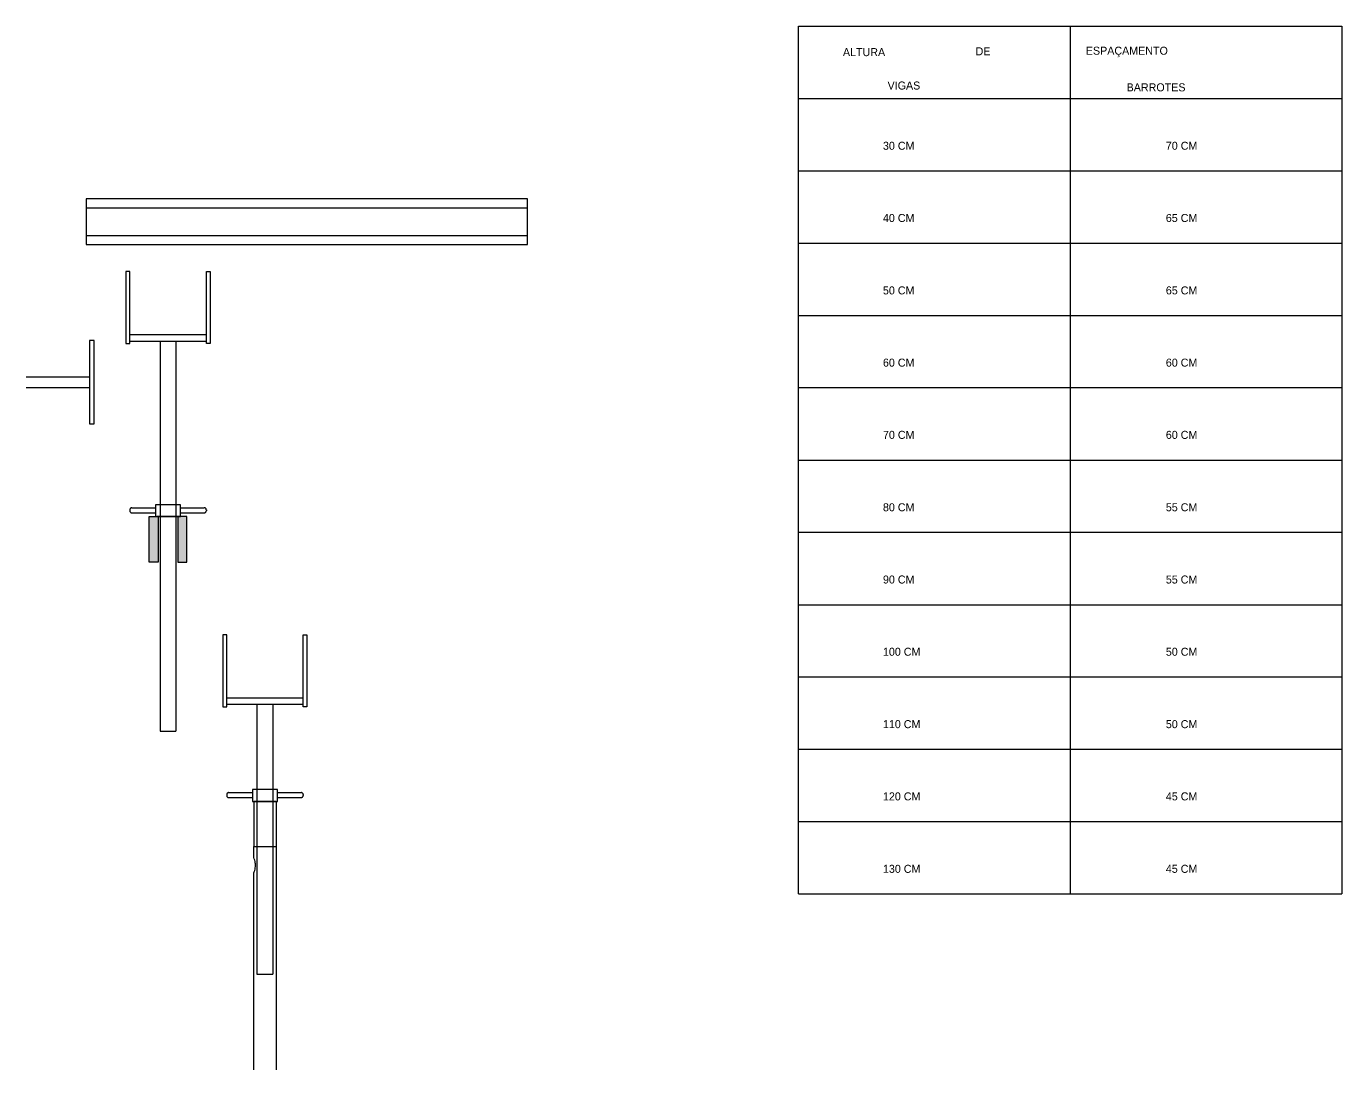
# Model space of a CAD drawing. Header units: metres. Extents: x 230 to 4258, y -296 to 278.
# Drawn here: x 2259 to 2916, y -296 to 225 of the extents above; entities that cross this region are included whole.
import ezdxf

# ---------------------------------------------------------------- set-up
doc = ezdxf.new("R2010")
doc.units = ezdxf.units.M
for name, color, linetype in [('BARRA DE ANCORAGEM', 7, 'Continuous'), ('Escoras', 2, 'Continuous'), ('Forcador', 251, 'Continuous'), ('GARFOS', 7, 'Continuous'), ('Perfil Metálico', 251, 'Continuous')]:
    doc.layers.add(name, color=color, linetype=linetype)

msp = doc.modelspace()

# ---------------------------------------------------------------- hatches: boundary and pattern name
at = {"layer": 'Perfil Metálico'}
h = msp.add_hatch(color=8, dxfattribs=at)
h.dxf.hatch_style = 1
h.paths.add_polyline_path([(2320.2, -42.8), (2324.7, -42.8), (2324.7, -20), (2320.2, -20)])
h = msp.add_hatch(color=8, dxfattribs=at)
h.dxf.hatch_style = 1
h.paths.add_polyline_path([(2334.6, -42.8), (2339.1, -42.8), (2339.1, -20), (2334.6, -20)])

# ---------------------------------------------------------------- linework, layer by layer
at = {"layer": 'BARRA DE ANCORAGEM'}
for p, q in [((2258.8, 49.8), (2290.4, 49.8)), ((2258.8, 44.5), (2290.4, 44.5))]:
    msp.add_line(p, q, dxfattribs=at)
msp.add_lwpolyline([(2292.8, 26.3), (2292.8, 68), (2290.4, 68), (2290.4, 26.3)], close=True, dxfattribs=at)
at = {"layer": 'Escoras'}
for p, q in [((2335.3, -20), (2324, -20)), ((2383.7, -162.4), (2372.5, -162.4)), ((2372.5, -162.4), (2372.5, -184.9)), ((2383.7, -162.4), (2383.7, -296.5)), ((2372.74, -191.12), (2372.46, -190.52)), ((2372.5, -184.9), (2383.7, -184.9)), ((2372.5, -190.5), (2372.5, -184.9)), ((2372.96, -191.75), (2372.74, -191.12)), ((2372.74, -197.57), (2372.96, -196.95)), ((2373.14, -192.38), (2372.96, -191.75)), ((2372.96, -196.95), (2373.14, -196.31)), ((2373.27, -193.03), (2373.14, -192.38)), ((2373.14, -196.31), (2373.27, -195.67)), ((2373.35, -193.69), (2373.27, -193.03)), ((2373.27, -195.67), (2373.35, -195.01)), ((2373.37, -194.35), (2373.35, -193.69)), ((2373.35, -195.01), (2373.37, -194.35)), ((2372.46, -198.17), (2372.74, -197.57)), ((2372.5, -296.5), (2372.5, -198.2))]:
    msp.add_line(p, q, dxfattribs=at)
at = {"layer": 'Forcador'}
for p, q in [((2310.5, 70.9), (2348.8, 70.9)), ((2310.5, 67.7), (2348.8, 67.7)), ((2325.7, 67.7), (2325.7, -42.8)), ((2333.6, 67.7), (2333.6, -42.8)), ((2310.5, -16.7), (2310.5, -17.1)), ((2310.52, -16.54), (2310.51, -16.67)), ((2310.51, -17.12), (2310.52, -17.26)), ((2310.54, -16.41), (2310.52, -16.54)), ((2310.52, -17.26), (2310.54, -17.39)), ((2310.59, -16.29), (2310.54, -16.41)), ((2310.54, -17.39), (2310.59, -17.51)), ((2310.65, -16.17), (2310.59, -16.29)), ((2310.59, -17.51), (2310.65, -17.63)), ((2310.72, -16.06), (2310.65, -16.17)), ((2310.65, -17.63), (2310.72, -17.74)), ((2310.81, -15.96), (2310.72, -16.06)), ((2310.72, -17.74), (2310.81, -17.84)), ((2310.91, -15.87), (2310.81, -15.96)), ((2310.81, -17.84), (2310.91, -17.93)), ((2311.02, -15.8), (2310.91, -15.87)), ((2310.91, -17.93), (2311.02, -18)), ((2311.14, -15.74), (2311.02, -15.8)), ((2311.02, -18), (2311.14, -18.06)), ((2311.26, -15.7), (2311.14, -15.74)), ((2311.14, -18.06), (2311.26, -18.1)), ((2311.39, -15.67), (2311.26, -15.7)), ((2311.26, -18.1), (2311.39, -18.13)), ((2311.52, -15.66), (2311.39, -15.67)), ((2311.39, -18.13), (2311.52, -18.14)), ((2311.5, -15.7), (2323.3, -15.7)), ((2311.5, -18.1), (2323.3, -18.1)), ((2335.9, -15.7), (2347.7, -15.7)), ((2335.9, -18.1), (2347.7, -18.1)), ((2347.88, -15.67), (2347.75, -15.66)), ((2347.75, -18.14), (2347.88, -18.13)), ((2348.01, -15.7), (2347.88, -15.67)), ((2347.88, -18.13), (2348.01, -18.1)), ((2348.13, -15.74), (2348.01, -15.7)), ((2348.01, -18.1), (2348.13, -18.06)), ((2348.25, -15.8), (2348.13, -15.74)), ((2348.13, -18.06), (2348.25, -18)), ((2348.36, -15.87), (2348.25, -15.8)), ((2348.25, -18), (2348.36, -17.93)), ((2348.46, -15.96), (2348.36, -15.87)), ((2348.36, -17.93), (2348.46, -17.84)), ((2348.55, -16.06), (2348.46, -15.96)), ((2348.46, -17.84), (2348.55, -17.74)), ((2348.62, -16.17), (2348.55, -16.06)), ((2348.55, -17.74), (2348.62, -17.63)), ((2348.68, -16.29), (2348.62, -16.17)), ((2348.62, -17.63), (2348.68, -17.51)), ((2348.73, -16.41), (2348.68, -16.29)), ((2348.68, -17.51), (2348.73, -17.39)), ((2348.75, -16.54), (2348.73, -16.41)), ((2348.73, -17.39), (2348.75, -17.26)), ((2348.76, -16.67), (2348.75, -16.54)), ((2348.75, -17.26), (2348.76, -17.12)), ((2348.8, -16.7), (2348.8, -17.1)), ((2325.7, -42.8), (2325.7, -65.6)), ((2333.6, -42.8), (2333.6, -65.6)), ((2325.7, -65.6), (2325.7, -127.3)), ((2333.6, -65.6), (2333.6, -127.3)), ((2359, -110.6), (2397.2, -110.6)), ((2359, -113.8), (2397.2, -113.8)), ((2374.1, -113.8), (2374.1, -248.8)), ((2382, -113.8), (2382, -248.8)), ((2325.7, -127.3), (2333.6, -127.3)), ((2358.97, -158.89), (2358.96, -159.02)), ((2358.96, -159.47), (2358.97, -159.61)), ((2359, -158.76), (2358.97, -158.89)), ((2358.97, -159.61), (2359, -159.74)), ((2359.04, -158.64), (2359, -158.76)), ((2359, -159), (2359, -159.5)), ((2359, -159.74), (2359.04, -159.86)), ((2359.1, -158.52), (2359.04, -158.64)), ((2359.04, -159.86), (2359.1, -159.98)), ((2359.17, -158.41), (2359.1, -158.52)), ((2359.1, -159.98), (2359.17, -160.09)), ((2359.26, -158.31), (2359.17, -158.41)), ((2359.17, -160.09), (2359.26, -160.19)), ((2359.36, -158.22), (2359.26, -158.31)), ((2359.26, -160.19), (2359.36, -160.28)), ((2359.47, -158.15), (2359.36, -158.22)), ((2359.36, -160.28), (2359.47, -160.35)), ((2359.59, -158.09), (2359.47, -158.15)), ((2359.47, -160.35), (2359.59, -160.41)), ((2359.71, -158.05), (2359.59, -158.09)), ((2359.59, -160.41), (2359.71, -160.45)), ((2359.84, -158.02), (2359.71, -158.05)), ((2359.71, -160.45), (2359.84, -160.48)), ((2359.97, -158.01), (2359.84, -158.02)), ((2359.84, -160.48), (2359.97, -160.49)), ((2360, -158), (2371.8, -158)), ((2360, -160.5), (2371.8, -160.5)), ((2384.4, -158), (2396.2, -158)), ((2384.4, -160.5), (2396.2, -160.5)), ((2396.33, -158.02), (2396.2, -158.01)), ((2396.2, -160.49), (2396.33, -160.48)), ((2396.46, -158.05), (2396.33, -158.02)), ((2396.33, -160.48), (2396.46, -160.45)), ((2396.59, -158.09), (2396.46, -158.05)), ((2396.46, -160.45), (2396.59, -160.41)), ((2396.71, -158.15), (2396.59, -158.09)), ((2396.59, -160.41), (2396.71, -160.35)), ((2396.82, -158.22), (2396.71, -158.15)), ((2396.71, -160.35), (2396.82, -160.28)), ((2396.92, -158.31), (2396.82, -158.22)), ((2396.82, -160.28), (2396.92, -160.19)), ((2397, -158.41), (2396.92, -158.31)), ((2396.92, -160.19), (2397, -160.09)), ((2397.08, -158.52), (2397, -158.41)), ((2397, -160.09), (2397.08, -159.98)), ((2397.13, -158.64), (2397.08, -158.52)), ((2397.08, -159.98), (2397.13, -159.86)), ((2397.18, -158.76), (2397.13, -158.64)), ((2397.13, -159.86), (2397.18, -159.74)), ((2397.2, -158.89), (2397.18, -158.76)), ((2397.18, -159.74), (2397.2, -159.61)), ((2397.21, -159.02), (2397.2, -158.89)), ((2397.2, -159), (2397.2, -159.5)), ((2397.2, -159.61), (2397.21, -159.47)), ((2374.1, -248.8), (2382, -248.8))]:
    msp.add_line(p, q, dxfattribs=at)
for points in [[(2308.6, 102.4), (2308.6, 66.4), (2310.5, 66.4), (2310.5, 102.4)], [(2350.7, 102.4), (2350.7, 66.4), (2348.8, 66.4), (2348.8, 102.4)], [(2323.3, -14.2), (2323.3, -20), (2335.9, -20), (2335.9, -14.2)], [(2357, -79.1), (2357, -115.1), (2359, -115.1), (2359, -79.1)], [(2399.1, -79.1), (2399.1, -115.1), (2397.2, -115.1), (2397.2, -79.1)], [(2371.8, -156.5), (2371.8, -162.4), (2384.4, -162.4), (2384.4, -156.5)]]:
    msp.add_lwpolyline(points, close=True, dxfattribs=at)
at = {"layer": 'GARFOS'}
for p, q in [((2644.8, -208.6), (2644.8, 225)), ((2644.8, 225), (2916.3, 225)), ((2780.5, 225), (2780.5, -208.6)), ((2916.3, 225), (2916.3, -208.6)), ((2644.8, 188.9), (2916.3, 188.9)), ((2644.8, 152.8), (2916.3, 152.8)), ((2644.8, 116.6), (2916.3, 116.6)), ((2644.8, 80.5), (2916.3, 80.5)), ((2644.8, 44.4), (2916.3, 44.4)), ((2644.8, 8.2), (2916.3, 8.2)), ((2644.8, -27.9), (2916.3, -27.9)), ((2644.8, -64.1), (2916.3, -64.1)), ((2644.8, -100.2), (2916.3, -100.2)), ((2644.8, -136.3), (2916.3, -136.3)), ((2644.8, -172.5), (2916.3, -172.5)), ((2644.8, -208.6), (2916.3, -208.6))]:
    msp.add_line(p, q, dxfattribs=at)
at = {"layer": 'Perfil Metálico'}
for p, q in [((2288.8, 134.2), (2509.3, 134.2)), ((2288.8, 120.4), (2509.3, 120.4))]:
    msp.add_line(p, q, dxfattribs=at)
for points in [[(2288.8, 115.9), (2509.3, 115.9), (2509.3, 138.7), (2288.8, 138.7)], [(2324.7, -42.8), (2320.2, -42.8), (2320.2, -20), (2324.7, -20)], [(2334.6, -42.8), (2339.1, -42.8), (2339.1, -20), (2334.6, -20)]]:
    msp.add_lwpolyline(points, close=True, dxfattribs=at)

# ---------------------------------------------------------------- texts
at = {"layer": 'GARFOS'}
for s, p in [('ALTURA   ', (2667, 210.1)), ('DE', (2733.3, 210.5)), ('ESPAÇAMENTO', (2788.4, 210.8)), ('VIGAS', (2689.3, 193.4)), ('BARROTES', (2808.8, 192.5)), ('30 CM', (2687, 163.3)), ('70 CM', (2828.4, 163.3)), ('40 CM', (2687, 127.2)), ('65 CM', (2828.4, 127.2)), ('50 CM', (2687, 91)), ('65 CM', (2828.4, 91)), ('60 CM', (2687, 54.9)), ('60 CM', (2828.4, 54.9)), ('70 CM', (2687, 18.8)), ('60 CM', (2828.4, 18.8)), ('80 CM', (2687, -17.4)), ('55 CM', (2828.4, -17.4)), ('90 CM', (2687, -53.5)), ('55 CM', (2828.4, -53.5)), ('100 CM', (2687, -89.6)), ('50 CM', (2828.4, -89.6)), ('110 CM', (2687, -125.8)), ('50 CM', (2828.4, -125.8)), ('120 CM', (2687, -161.9)), ('45 CM', (2828.4, -161.9)), ('130 CM', (2687, -198.1)), ('45 CM', (2828.4, -198.1))]:
    msp.add_text(s, height=4, dxfattribs=at).set_placement(p)

doc.saveas('drawing.dxf')
